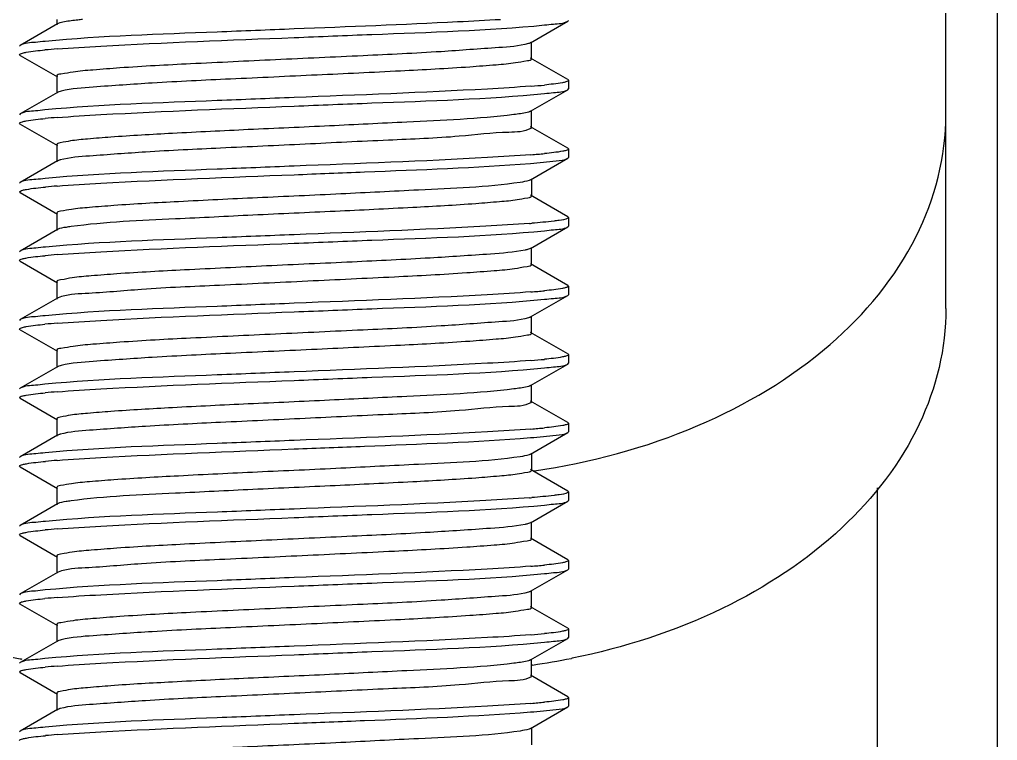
# Model space of a CAD drawing. Extents: x 27938 to 650306, y -92720 to 1524912.
# Drawn here: x 297633.7 to 297887.3, y 832833.7 to 833020.8 of the extents above; entities that cross this region are included whole.
import ezdxf

# ---------------------------------------------------------------- set-up
doc = ezdxf.new("R2010")
doc.units = 0
doc.header["$LTSCALE"] = 1000
doc.header["$MEASUREMENT"] = 0

msp = doc.modelspace()

# ---------------------------------------------------------------- linework, layer by layer
at = {"linetype": 'Continuous'}
for p, q in [((297873.98, 832996.17), (297873.98, 833339.1)), ((297887.32, 830017.12), (297887.32, 833030.77)), ((297643.38, 833020.81), (297643.38, 833019.47)), ((297766.28, 833014.8), (297775.94, 833020.39)), ((297775.94, 833020.39), (297776.11, 833020.58)), ((297643.57, 833019.7), (297633.92, 833014.11)), ((297643.79, 833019.8), (297643.57, 833019.7)), ((297633.92, 833014.11), (297633.75, 833013.91)), ((297766.47, 833010.57), (297766.47, 833015.02)), ((297633.92, 833011.49), (297633.75, 833011.69)), ((297633.92, 833011.49), (297643.57, 833005.9)), ((297775.94, 833005.21), (297766.28, 833010.8)), ((297643.38, 833006.13), (297643.38, 833001.68)), ((297775.94, 833005.21), (297776.11, 833005.01)), ((297776.11, 833005.01), (297776.11, 833002.79)), ((297766.28, 832997), (297775.94, 833002.59)), ((297775.94, 833002.59), (297776.11, 833002.79)), ((297643.57, 833001.9), (297633.92, 832996.31)), ((297633.92, 832996.31), (297633.75, 832996.12)), ((297766.28, 832997), (297766.01, 832996.88)), ((297766.47, 832992.78), (297766.47, 832997.23)), ((297873.98, 832945.84), (297873.98, 832996.17)), ((297633.92, 832993.7), (297633.75, 832993.89)), ((297633.92, 832993.7), (297643.57, 832988.11)), ((297775.94, 832987.41), (297766.28, 832993)), ((297643.38, 832988.33), (297643.38, 832983.88)), ((297775.94, 832987.41), (297776.11, 832987.22)), ((297776.11, 832987.22), (297776.11, 832984.99)), ((297766.28, 832979.21), (297775.94, 832984.8)), ((297775.94, 832984.8), (297776.11, 832984.99)), ((297643.57, 832984.11), (297633.92, 832978.52)), ((297633.92, 832978.52), (297633.75, 832978.32)), ((297766.47, 832979.43), (297766.47, 832974.98)), ((297633.92, 832975.9), (297633.75, 832976.1)), ((297633.92, 832975.9), (297643.57, 832970.31)), ((297775.94, 832969.62), (297766.28, 832975.21)), ((297643.38, 832970.54), (297643.38, 832966.09)), ((297775.94, 832969.62), (297776.11, 832969.42)), ((297776.11, 832969.42), (297776.11, 832967.2)), ((297766.28, 832961.41), (297775.94, 832967)), ((297775.94, 832967), (297776.11, 832967.2)), ((297643.57, 832966.31), (297633.92, 832960.72)), ((297633.92, 832960.72), (297633.75, 832960.53)), ((297766.47, 832957.19), (297766.47, 832961.64)), ((297633.92, 832958.11), (297633.75, 832958.3)), ((297633.92, 832958.11), (297643.57, 832952.52)), ((297775.94, 832951.82), (297766.28, 832957.41)), ((297643.38, 832952.74), (297643.38, 832948.29)), ((297775.94, 832951.82), (297776.11, 832951.63)), ((297766.28, 832943.62), (297775.94, 832949.21)), ((297775.94, 832949.21), (297776.11, 832949.4)), ((297776.11, 832951.63), (297776.11, 832949.4)), ((297643.57, 832948.52), (297633.92, 832942.93)), ((297643.79, 832948.62), (297643.57, 832948.52)), ((297633.92, 832942.93), (297633.75, 832942.73)), ((297766.47, 832939.39), (297766.47, 832943.84)), ((297633.92, 832940.31), (297633.75, 832940.51)), ((297633.92, 832940.31), (297643.57, 832934.72)), ((297775.94, 832934.03), (297766.28, 832939.62)), ((297643.38, 832934.95), (297643.38, 832930.5)), ((297775.94, 832934.03), (297776.11, 832933.83)), ((297766.28, 832925.82), (297775.94, 832931.41)), ((297775.94, 832931.41), (297776.11, 832931.61)), ((297776.11, 832933.83), (297776.11, 832931.61)), ((297643.57, 832930.72), (297633.92, 832925.13)), ((297633.92, 832925.13), (297633.75, 832924.94)), ((297766.28, 832925.82), (297766.01, 832925.7)), ((297766.47, 832921.6), (297766.47, 832926.05)), ((297633.92, 832922.52), (297633.75, 832922.71)), ((297633.92, 832922.52), (297643.57, 832916.93)), ((297775.94, 832916.23), (297766.28, 832921.82)), ((297643.38, 832917.15), (297643.38, 832912.7)), ((297775.94, 832916.23), (297776.11, 832916.04)), ((297766.28, 832908.03), (297775.94, 832913.62)), ((297775.94, 832913.62), (297776.11, 832913.81)), ((297776.11, 832916.04), (297776.11, 832913.81)), ((297643.57, 832912.93), (297633.92, 832907.34)), ((297633.92, 832907.34), (297633.75, 832907.14)), ((297766.47, 832908.25), (297766.47, 832903.8)), ((297633.92, 832904.72), (297633.75, 832904.92)), ((297633.92, 832904.72), (297643.57, 832899.13)), ((297775.94, 832898.44), (297766.28, 832904.03)), ((297767.04, 832903.68), (297767.27, 832903.72)), ((297643.38, 832899.36), (297643.38, 832894.91)), ((297775.94, 832898.44), (297776.11, 832898.24)), ((297856.18, 830600.28), (297856.18, 832899.25)), ((297775.94, 832895.82), (297776.11, 832896.02)), ((297776.11, 832898.24), (297776.11, 832896.02)), ((297643.57, 832895.13), (297633.92, 832889.54)), ((297766.28, 832890.23), (297775.94, 832895.82)), ((297633.92, 832889.54), (297633.75, 832889.35)), ((297766.47, 832886.01), (297766.47, 832890.46)), ((297633.92, 832886.93), (297633.75, 832887.12)), ((297633.92, 832886.93), (297643.57, 832881.34)), ((297775.94, 832880.64), (297766.28, 832886.23)), ((297643.38, 832881.56), (297643.38, 832877.11)), ((297775.94, 832880.64), (297776.11, 832880.45)), ((297775.94, 832878.03), (297776.11, 832878.22)), ((297776.11, 832880.45), (297776.11, 832878.22)), ((297643.57, 832877.34), (297633.92, 832871.75)), ((297643.79, 832877.44), (297643.57, 832877.34)), ((297766.28, 832872.44), (297775.94, 832878.03)), ((297633.92, 832871.75), (297633.75, 832871.55)), ((297766.47, 832868.21), (297766.47, 832872.66)), ((297633.92, 832869.13), (297633.75, 832869.33)), ((297633.92, 832869.13), (297643.57, 832863.54)), ((297775.94, 832862.85), (297766.28, 832868.44)), ((297643.38, 832863.77), (297643.38, 832859.32)), ((297775.94, 832862.85), (297776.11, 832862.65)), ((297775.94, 832860.23), (297776.11, 832860.43)), ((297776.11, 832862.65), (297776.11, 832860.43)), ((297643.57, 832859.54), (297633.92, 832853.95)), ((297766.28, 832854.64), (297775.94, 832860.23)), ((297633.92, 832853.95), (297633.75, 832853.76)), ((297634.01, 832854.83), (297633.88, 832854.86)), ((297634.25, 832854.79), (297634.01, 832854.83)), ((297634.44, 832854.75), (297634.25, 832854.79)), ((297766.28, 832854.64), (297766.01, 832854.52)), ((297766.47, 832850.42), (297766.47, 832854.87)), ((297766.76, 832853.31), (297766.54, 832853.28)), ((297777.06, 832855.07), (297776.87, 832855.04)), ((297633.92, 832851.34), (297633.75, 832851.53)), ((297633.92, 832851.34), (297643.57, 832845.75)), ((297775.94, 832845.05), (297766.28, 832850.64)), ((297643.38, 832845.97), (297643.38, 832841.52)), ((297775.94, 832845.05), (297776.11, 832844.86)), ((297775.94, 832842.44), (297776.11, 832842.63)), ((297776.11, 832844.86), (297776.11, 832842.63)), ((297643.57, 832841.75), (297633.92, 832836.16)), ((297766.28, 832836.85), (297775.94, 832842.44)), ((297633.92, 832836.16), (297633.75, 832835.96)), ((297766.47, 832837.07), (297766.47, 832832.62))]:
    msp.add_line(p, q, dxfattribs=at)
for centre, radius, start, end in [((297662.42, 832898.8), 122.63, 95.7768, 96.3311), ((297659.09, 832813.15), 200.64, 94.4561, 95.3622), ((297751.44, 833195.51), 192.58, 274.4467, 275.4882), ((297659.26, 832793.29), 202.71, 94.457, 95.331), ((297751.54, 833176.49), 191.34, 274.444, 275.509), ((297646.05, 832977.81), 6.79, 105.0931, 106.1411), ((297659.36, 832774.36), 203.86, 94.4581, 95.3147), ((297744.99, 833239.26), 272.18, 274.4234, 274.5497), ((297659.12, 832759.43), 200.98, 94.457, 95.3557), ((297751.52, 833141.13), 191.58, 274.4414, 275.5078), ((297659.09, 832741.97), 200.64, 94.4561, 95.3622), ((297751.44, 833124.33), 192.58, 274.4467, 275.4882), ((297659.26, 832722.11), 202.71, 94.457, 95.331), ((297751.54, 833105.31), 191.34, 274.444, 275.509), ((297646.05, 832906.63), 6.79, 105.0931, 106.1411), ((297659.36, 832703.18), 203.86, 94.4581, 95.3147), ((297744.99, 833168.08), 272.18, 274.4234, 274.5497), ((297659.12, 832688.25), 200.98, 94.457, 95.3557), ((297751.52, 833069.95), 191.58, 274.4414, 275.5078), ((297659.09, 832670.79), 200.64, 94.4561, 95.3622), ((297751.44, 833053.15), 192.58, 274.4467, 275.4882), ((297659.26, 832650.93), 202.71, 94.457, 95.331), ((297741.37, 833032.53), 181.01, 278.0661, 281.3111), ((297751.54, 833034.13), 191.34, 274.444, 275.509), ((297646.05, 832835.45), 6.79, 105.0931, 106.1411), ((297659.36, 832632), 203.86, 94.4581, 95.3147)]:
    msp.add_arc(centre, radius, start, end, dxfattribs=at)
for points, knots in [([(297648.9, 833020.68), (297648.29, 833020.61), (297646.59, 833020.39), (297644.84, 833020.21), (297643.79, 833019.8)], [0, 0, 0, 0, 0.350941, 1, 1, 1, 1]), ([(297758.46, 833020.77), (297754.76, 833020.55), (297736.92, 833019.61), (297719.07, 833018.92), (297704.93, 833018.36)], [0, 0, 0, 0, 0.207728, 1, 1, 1, 1]), ([(297769.86, 833019.39), (297770.63, 833019.46), (297772.64, 833019.75), (297774.83, 833019.75), (297775.94, 833020.39)], [0, 0, 0, 0, 0.378132, 1, 1, 1, 1]), ([(297704.93, 833018.36), (297698.28, 833018.09), (297676.75, 833017.18), (297655.19, 833016.54), (297640.36, 833015.14)], [0, 0, 0, 0, 0.308852, 1, 1, 1, 1]), ([(297704.93, 833016.13), (297711.65, 833016.4), (297733.29, 833017.33), (297754.98, 833017.94), (297769.86, 833019.39)], [0, 0, 0, 0, 0.310323, 1, 1, 1, 1]), ([(297640.36, 833015.14), (297639.54, 833015.06), (297637.41, 833014.76), (297635.08, 833014.78), (297633.92, 833014.11)], [0, 0, 0, 0, 0.37931, 1, 1, 1, 1]), ([(297643.5, 833013.19), (297647.27, 833013.48), (297667.74, 833014.72), (297688.22, 833015.47), (297704.93, 833016.13)], [0, 0, 0, 0, 0.18453, 1, 1, 1, 1]), ([(297634.55, 833012.11), (297634.86, 833012.19), (297636.77, 833012.57), (297638.72, 833012.76), (297640.34, 833012.91)], [0, 0, 0, 0, 0.163145, 1, 1, 1, 1]), ([(297765.72, 833014.58), (297763.24, 833013.85), (297755.58, 833013.4), (297741.33, 833012.25), (297721.99, 833011.38), (297700.32, 833010.36), (297679.34, 833009.38), (297663.44, 833008.55), (297653.47, 833007.76), (297648.04, 833007.34), (297645.48, 833006.76), (297643.38, 833006.52), (297643.38, 833006.13)], [0, 0, 0, 0, 0.063162, 0.185571, 0.350627, 0.535705, 0.715395, 0.865028, 0.921933, 0.964141, 0.990304, 1, 1, 1, 1]), ([(297766.28, 833014.8), (297766.2, 833014.75), (297766.02, 833014.67), (297765.83, 833014.61), (297765.72, 833014.58)], [0, 0, 0, 0, 0.429478, 1, 1, 1, 1]), ([(297633.75, 833011.69), (297633.75, 833011.79), (297634.08, 833011.99), (297634.35, 833012.06), (297634.55, 833012.11)], [0, 0, 0, 0, 0.315061, 1, 1, 1, 1]), ([(297766.47, 833010.57), (297766.47, 833010.19), (297764.43, 833009.94), (297761.93, 833009.38), (297756.63, 833008.95), (297746.88, 833008.18), (297731.28, 833007.36), (297710.63, 833006.38), (297689.16, 833005.39), (297669.8, 833004.49), (297655.19, 833003.43), (297647.25, 833002.88), (297644.53, 833002.23)], [0, 0, 0, 0, 0.00951, 0.035123, 0.076469, 0.132247, 0.279239, 0.456494, 0.640275, 0.805971, 0.931424, 1, 1, 1, 1]), ([(297776.11, 833005.01), (297776.11, 833004.93), (297775.84, 833004.74), (297775.6, 833004.67), (297775.42, 833004.62)], [0, 0, 0, 0, 0.322005, 1, 1, 1, 1]), ([(297766.37, 833003.51), (297762.6, 833003.22), (297742.13, 833001.98), (297721.64, 833001.23), (297704.93, 833000.56)], [0, 0, 0, 0, 0.184455, 1, 1, 1, 1]), ([(297775.42, 833004.62), (297775.14, 833004.54), (297773.3, 833004.15), (297771.43, 833003.97), (297769.86, 833003.82)], [0, 0, 0, 0, 0.159397, 1, 1, 1, 1]), ([(297769.91, 833001.6), (297770.68, 833001.67), (297772.67, 833001.96), (297774.84, 833001.96), (297775.94, 833002.59)], [0, 0, 0, 0, 0.377931, 1, 1, 1, 1]), ([(297704.93, 833000.56), (297698.27, 833000.3), (297676.74, 832999.38), (297655.17, 832998.75), (297640.34, 832997.34)], [0, 0, 0, 0, 0.308927, 1, 1, 1, 1]), ([(297644.53, 833002.23), (297644.34, 833002.18), (297644.01, 833002.09), (297643.69, 833001.97), (297643.57, 833001.9)], [0, 0, 0, 0, 0.59312, 1, 1, 1, 1]), ([(297704.93, 832998.34), (297711.66, 832998.61), (297733.32, 832999.54), (297755.03, 833000.15), (297769.91, 833001.6)], [0, 0, 0, 0, 0.310595, 1, 1, 1, 1]), ([(297640.34, 832997.34), (297639.52, 832997.27), (297637.4, 832996.97), (297635.08, 832996.99), (297633.92, 832996.31)], [0, 0, 0, 0, 0.379296, 1, 1, 1, 1]), ([(297643.51, 832995.39), (297647.28, 832995.69), (297667.74, 832996.93), (297688.23, 832997.68), (297704.93, 832998.34)], [0, 0, 0, 0, 0.184554, 1, 1, 1, 1]), ([(297634.48, 832994.3), (297634.79, 832994.38), (297636.76, 832994.78), (297638.75, 832994.97), (297640.43, 832995.13)], [0, 0, 0, 0, 0.159617, 1, 1, 1, 1]), ([(297761.9, 832996.13), (297752.69, 832995.01), (297736.73, 832994.34), (297713.79, 832993.16), (297693.52, 832992.27), (297674.64, 832991.34), (297660.65, 832990.56), (297652, 832989.85), (297647.36, 832989.44), (297645.14, 832988.94), (297643.38, 832988.67), (297643.38, 832988.33)], [0, 0, 0, 0, 0.234088, 0.402448, 0.579889, 0.745639, 0.880314, 0.930897, 0.968237, 0.991317, 1, 1, 1, 1]), ([(297766.01, 832996.88), (297765.8, 832996.8), (297764.45, 832996.44), (297763.07, 832996.27), (297761.9, 832996.13)], [0, 0, 0, 0, 0.158312, 1, 1, 1, 1]), ([(297767.27, 832903.72), (297781.76, 832905.81), (297809.22, 832913.16), (297844.14, 832933.83), (297868.02, 832962.25), (297873.98, 832985.3), (297873.98, 832996.17)], [0, 0, 0, 0, 0.287799, 0.551701, 0.78635, 1, 1, 1, 1]), ([(297633.75, 832993.89), (297633.75, 832993.98), (297634.04, 832994.18), (297634.29, 832994.25), (297634.48, 832994.3)], [0, 0, 0, 0, 0.317967, 1, 1, 1, 1]), ([(297766.29, 832992.56), (297764.64, 832991.58), (297758.06, 832991.63), (297746.05, 832990.14), (297728.29, 832989.49), (297707.7, 832988.44), (297686.7, 832987.48), (297668.04, 832986.6), (297654.22, 832985.54), (297646.76, 832985.04), (297644.28, 832984.37)], [0, 0, 0, 0, 0.046973, 0.152409, 0.303029, 0.479455, 0.658932, 0.818305, 0.937036, 1, 1, 1, 1]), ([(297766.47, 832992.78), (297766.47, 832992.74), (297766.42, 832992.64), (297766.34, 832992.59), (297766.29, 832992.56)], [0, 0, 0, 0, 0.402304, 1, 1, 1, 1]), ([(297776.11, 832987.22), (297776.11, 832987.14), (297775.86, 832986.95), (297775.63, 832986.89), (297775.47, 832986.84)], [0, 0, 0, 0, 0.324871, 1, 1, 1, 1]), ([(297766.37, 832985.72), (297762.6, 832985.42), (297742.13, 832984.18), (297721.64, 832983.43), (297704.93, 832982.77)], [0, 0, 0, 0, 0.184436, 1, 1, 1, 1]), ([(297766.27, 832983.49), (297768.49, 832983.66), (297771.64, 832984.1), (297775.04, 832984.28), (297775.94, 832984.8)], [0, 0, 0, 0, 0.683734, 1, 1, 1, 1]), ([(297775.47, 832986.84), (297775.18, 832986.75), (297773.35, 832986.36), (297771.48, 832986.18), (297769.91, 832986.03)], [0, 0, 0, 0, 0.157623, 1, 1, 1, 1]), ([(297704.93, 832982.77), (297698.29, 832982.51), (297676.79, 832981.59), (297655.25, 832980.95), (297640.43, 832979.56)], [0, 0, 0, 0, 0.308576, 1, 1, 1, 1]), ([(297644.16, 832984.33), (297644.05, 832984.3), (297643.85, 832984.24), (297643.65, 832984.15), (297643.57, 832984.11)], [0, 0, 0, 0, 0.572041, 1, 1, 1, 1]), ([(297704.93, 832980.54), (297711.02, 832980.79), (297731.47, 832981.63), (297751.94, 832982.36), (297766.27, 832983.49)], [0, 0, 0, 0, 0.297863, 1, 1, 1, 1]), ([(297640.43, 832979.56), (297639.6, 832979.48), (297637.45, 832979.18), (297635.1, 832979.2), (297633.92, 832978.52)], [0, 0, 0, 0, 0.37952, 1, 1, 1, 1]), ([(297643.51, 832977.6), (297647.28, 832977.89), (297667.74, 832979.13), (297688.23, 832979.88), (297704.93, 832980.54)], [0, 0, 0, 0, 0.184575, 1, 1, 1, 1]), ([(297634.57, 832976.53), (297634.88, 832976.61), (297636.84, 832976.99), (297638.82, 832977.18), (297640.48, 832977.34)], [0, 0, 0, 0, 0.163234, 1, 1, 1, 1]), ([(297763.54, 832978.55), (297754.84, 832977.24), (297739.28, 832976.72), (297716.59, 832975.48), (297695.8, 832974.58), (297676.2, 832973.62), (297661.57, 832972.83), (297652.48, 832972.09), (297647.58, 832971.68), (297645.26, 832971.16), (297643.38, 832970.9), (297643.38, 832970.54)], [0, 0, 0, 0, 0.218787, 0.386207, 0.566108, 0.736243, 0.875583, 0.928118, 0.966979, 0.991, 1, 1, 1, 1]), ([(297766.28, 832979.21), (297766.16, 832979.14), (297765.27, 832978.81), (297764.33, 832978.67), (297763.54, 832978.55)], [0, 0, 0, 0, 0.147905, 1, 1, 1, 1]), ([(297633.75, 832976.1), (297633.75, 832976.2), (297634.09, 832976.4), (297634.36, 832976.47), (297634.57, 832976.53)], [0, 0, 0, 0, 0.313847, 1, 1, 1, 1]), ([(297766.47, 832974.98), (297766.47, 832974.63), (297764.65, 832974.37), (297762.38, 832973.86), (297757.61, 832973.45), (297748.75, 832972.72), (297734.43, 832971.93), (297715.2, 832970.99), (297694.66, 832970.09), (297671.83, 832968.89), (297656.05, 832968.28), (297647.09, 832967.08)], [0, 0, 0, 0, 0.00884, 0.032379, 0.070466, 0.122006, 0.258971, 0.426878, 0.605536, 0.773444, 1, 1, 1, 1]), ([(297776.11, 832969.42), (297776.11, 832969.34), (297775.29, 832968.75), (297774.46, 832968.8), (297773.69, 832968.68)], [0, 0, 0, 0, 0.093121, 1, 1, 1, 1]), ([(297647.09, 832967.08), (297646.66, 832967.02), (297645.49, 832966.82), (297644.24, 832966.7), (297643.57, 832966.31)], [0, 0, 0, 0, 0.360643, 1, 1, 1, 1]), ([(297765.98, 832967.89), (297762.2, 832967.6), (297741.86, 832966.38), (297721.5, 832965.63), (297704.93, 832964.97)], [0, 0, 0, 0, 0.18595, 1, 1, 1, 1]), ([(297773.69, 832968.68), (297773.24, 832968.61), (297770.88, 832968.3), (297768.5, 832968.09), (297766.58, 832967.94)], [0, 0, 0, 0, 0.190828, 1, 1, 1, 1]), ([(297769.91, 832966.01), (297770.68, 832966.08), (297772.67, 832966.37), (297774.84, 832966.37), (297775.94, 832967)], [0, 0, 0, 0, 0.377935, 1, 1, 1, 1]), ([(297704.93, 832964.97), (297698.3, 832964.71), (297676.81, 832963.8), (297655.29, 832963.16), (297640.48, 832961.77)], [0, 0, 0, 0, 0.308379, 1, 1, 1, 1]), ([(297704.93, 832962.75), (297711.66, 832963.02), (297733.32, 832963.95), (297755.03, 832964.56), (297769.91, 832966.01)], [0, 0, 0, 0, 0.310578, 1, 1, 1, 1]), ([(297643.5, 832959.8), (297647.27, 832960.1), (297667.74, 832961.34), (297688.22, 832962.09), (297704.93, 832962.75)], [0, 0, 0, 0, 0.184524, 1, 1, 1, 1]), ([(297640.48, 832961.77), (297639.64, 832961.69), (297637.47, 832961.38), (297635.11, 832961.41), (297633.92, 832960.72)], [0, 0, 0, 0, 0.379704, 1, 1, 1, 1]), ([(297634.47, 832958.7), (297634.77, 832958.79), (297636.72, 832959.19), (297638.7, 832959.37), (297640.36, 832959.53)], [0, 0, 0, 0, 0.159226, 1, 1, 1, 1]), ([(297764.82, 832960.98), (297761.87, 832960.39), (297753.63, 832959.77), (297738.7, 832958.77), (297719.34, 832957.85), (297698.08, 832956.88), (297677.78, 832955.91), (297662.5, 832955.1), (297652.97, 832954.34), (297647.81, 832953.92), (297645.37, 832953.37), (297643.38, 832953.12), (297643.38, 832952.74)], [0, 0, 0, 0, 0.074051, 0.202548, 0.368862, 0.551322, 0.726125, 0.870472, 0.925123, 0.96561, 0.990669, 1, 1, 1, 1]), ([(297766.28, 832961.41), (297766.11, 832961.31), (297765.62, 832961.15), (297765.12, 832961.04), (297764.82, 832960.98)], [0, 0, 0, 0, 0.388593, 1, 1, 1, 1]), ([(297633.75, 832958.3), (297633.75, 832958.39), (297634.04, 832958.59), (297634.28, 832958.65), (297634.47, 832958.7)], [0, 0, 0, 0, 0.318631, 1, 1, 1, 1]), ([(297766.47, 832957.19), (297766.47, 832956.78), (297764.32, 832956.55), (297761.69, 832955.95), (297756.12, 832955.53), (297745.92, 832954.74), (297729.68, 832953.9), (297708.34, 832952.9), (297686.49, 832951.85), (297667.17, 832951.04), (297653.38, 832949.73), (297645.98, 832949.49), (297643.79, 832948.62)], [0, 0, 0, 0, 0.009911, 0.036684, 0.079861, 0.138026, 0.290611, 0.473012, 0.659513, 0.823824, 0.942824, 1, 1, 1, 1]), ([(297766.36, 832950.13), (297762.59, 832949.83), (297742.12, 832948.59), (297721.63, 832947.84), (297704.93, 832947.18)], [0, 0, 0, 0, 0.184477, 1, 1, 1, 1]), ([(297769.86, 832948.21), (297770.63, 832948.28), (297772.64, 832948.57), (297774.83, 832948.57), (297775.94, 832949.21)], [0, 0, 0, 0, 0.378132, 1, 1, 1, 1]), ([(297775.44, 832951.24), (297775.15, 832951.16), (297773.33, 832950.77), (297771.47, 832950.59), (297769.91, 832950.44)], [0, 0, 0, 0, 0.159145, 1, 1, 1, 1]), ([(297776.11, 832951.63), (297776.11, 832951.54), (297775.84, 832951.35), (297775.61, 832951.29), (297775.44, 832951.24)], [0, 0, 0, 0, 0.322656, 1, 1, 1, 1]), ([(297704.93, 832947.18), (297698.28, 832946.91), (297676.75, 832946), (297655.19, 832945.36), (297640.36, 832943.96)], [0, 0, 0, 0, 0.308852, 1, 1, 1, 1]), ([(297704.93, 832944.96), (297711.65, 832945.22), (297733.29, 832946.15), (297754.98, 832946.76), (297769.86, 832948.21)], [0, 0, 0, 0, 0.310323, 1, 1, 1, 1]), ([(297633.88, 832854.86), (297620.37, 832857.49), (297594.92, 832865.53), (297562.86, 832886.23), (297541.2, 832913.7), (297535.87, 832935.51), (297535.87, 832945.84)], [0, 0, 0, 0, 0.287138, 0.549903, 0.784677, 1, 1, 1, 1]), ([(297643.5, 832942.01), (297647.27, 832942.3), (297667.74, 832943.54), (297688.22, 832944.29), (297704.93, 832944.96)], [0, 0, 0, 0, 0.18453, 1, 1, 1, 1]), ([(297873.98, 832945.84), (297873.98, 832935.58), (297868.73, 832913.92), (297847.35, 832886.58), (297815.65, 832865.89), (297790.45, 832857.77), (297777.06, 832855.07)], [0, 0, 0, 0, 0.215545, 0.450344, 0.712967, 1, 1, 1, 1]), ([(297640.36, 832943.96), (297639.54, 832943.88), (297637.41, 832943.58), (297635.08, 832943.6), (297633.92, 832942.93)], [0, 0, 0, 0, 0.37931, 1, 1, 1, 1]), ([(297634.55, 832940.93), (297634.86, 832941.01), (297636.77, 832941.39), (297638.72, 832941.58), (297640.34, 832941.73)], [0, 0, 0, 0, 0.163145, 1, 1, 1, 1]), ([(297765.72, 832943.4), (297763.24, 832942.67), (297755.58, 832942.22), (297741.33, 832941.07), (297721.99, 832940.2), (297700.32, 832939.18), (297679.34, 832938.2), (297663.44, 832937.37), (297653.47, 832936.58), (297648.04, 832936.16), (297645.48, 832935.58), (297643.38, 832935.34), (297643.38, 832934.95)], [0, 0, 0, 0, 0.063162, 0.185571, 0.350627, 0.535705, 0.715395, 0.865028, 0.921933, 0.964141, 0.990304, 1, 1, 1, 1]), ([(297766.28, 832943.62), (297766.2, 832943.57), (297766.02, 832943.49), (297765.83, 832943.43), (297765.72, 832943.4)], [0, 0, 0, 0, 0.429478, 1, 1, 1, 1]), ([(297633.75, 832940.51), (297633.75, 832940.61), (297634.08, 832940.81), (297634.35, 832940.88), (297634.55, 832940.93)], [0, 0, 0, 0, 0.315061, 1, 1, 1, 1]), ([(297766.47, 832939.39), (297766.47, 832939.01), (297764.43, 832938.76), (297761.93, 832938.2), (297756.63, 832937.77), (297746.88, 832937), (297731.28, 832936.18), (297710.63, 832935.2), (297689.16, 832934.21), (297669.8, 832933.31), (297655.19, 832932.25), (297647.25, 832931.7), (297644.53, 832931.05)], [0, 0, 0, 0, 0.00951, 0.035123, 0.076469, 0.132247, 0.279239, 0.456494, 0.640275, 0.805971, 0.931424, 1, 1, 1, 1]), ([(297766.37, 832932.33), (297762.6, 832932.04), (297742.13, 832930.8), (297721.64, 832930.05), (297704.93, 832929.38)], [0, 0, 0, 0, 0.184455, 1, 1, 1, 1]), ([(297775.42, 832933.44), (297775.14, 832933.36), (297773.3, 832932.97), (297771.43, 832932.79), (297769.86, 832932.64)], [0, 0, 0, 0, 0.159397, 1, 1, 1, 1]), ([(297769.91, 832930.42), (297770.68, 832930.49), (297772.67, 832930.78), (297774.84, 832930.78), (297775.94, 832931.41)], [0, 0, 0, 0, 0.377931, 1, 1, 1, 1]), ([(297776.11, 832933.83), (297776.11, 832933.75), (297775.84, 832933.56), (297775.6, 832933.49), (297775.42, 832933.44)], [0, 0, 0, 0, 0.322005, 1, 1, 1, 1]), ([(297704.93, 832929.38), (297698.27, 832929.12), (297676.74, 832928.2), (297655.17, 832927.57), (297640.34, 832926.16)], [0, 0, 0, 0, 0.308927, 1, 1, 1, 1]), ([(297644.53, 832931.05), (297644.34, 832931), (297644.01, 832930.91), (297643.69, 832930.79), (297643.57, 832930.72)], [0, 0, 0, 0, 0.59312, 1, 1, 1, 1]), ([(297704.93, 832927.16), (297711.66, 832927.43), (297733.32, 832928.36), (297755.03, 832928.97), (297769.91, 832930.42)], [0, 0, 0, 0, 0.310595, 1, 1, 1, 1]), ([(297643.51, 832924.21), (297647.28, 832924.51), (297667.74, 832925.75), (297688.23, 832926.5), (297704.93, 832927.16)], [0, 0, 0, 0, 0.184554, 1, 1, 1, 1]), ([(297640.34, 832926.16), (297639.52, 832926.09), (297637.4, 832925.79), (297635.08, 832925.81), (297633.92, 832925.13)], [0, 0, 0, 0, 0.379296, 1, 1, 1, 1]), ([(297634.48, 832923.12), (297634.79, 832923.2), (297636.76, 832923.6), (297638.75, 832923.79), (297640.43, 832923.95)], [0, 0, 0, 0, 0.159617, 1, 1, 1, 1]), ([(297761.9, 832924.95), (297752.69, 832923.83), (297736.73, 832923.16), (297713.79, 832921.98), (297693.52, 832921.09), (297674.64, 832920.16), (297660.65, 832919.38), (297652, 832918.67), (297647.36, 832918.26), (297645.14, 832917.76), (297643.38, 832917.49), (297643.38, 832917.15)], [0, 0, 0, 0, 0.234088, 0.402448, 0.579889, 0.745639, 0.880314, 0.930897, 0.968237, 0.991317, 1, 1, 1, 1]), ([(297766.01, 832925.7), (297765.8, 832925.62), (297764.45, 832925.26), (297763.07, 832925.09), (297761.9, 832924.95)], [0, 0, 0, 0, 0.158312, 1, 1, 1, 1]), ([(297633.75, 832922.71), (297633.75, 832922.8), (297634.04, 832923), (297634.29, 832923.07), (297634.48, 832923.12)], [0, 0, 0, 0, 0.317967, 1, 1, 1, 1]), ([(297766.29, 832921.38), (297764.64, 832920.4), (297758.06, 832920.45), (297746.05, 832918.96), (297728.29, 832918.31), (297707.7, 832917.26), (297686.7, 832916.3), (297668.04, 832915.42), (297654.22, 832914.36), (297646.76, 832913.86), (297644.28, 832913.19)], [0, 0, 0, 0, 0.046973, 0.152409, 0.303029, 0.479455, 0.658932, 0.818305, 0.937036, 1, 1, 1, 1]), ([(297766.47, 832921.6), (297766.47, 832921.56), (297766.42, 832921.46), (297766.34, 832921.41), (297766.29, 832921.38)], [0, 0, 0, 0, 0.402304, 1, 1, 1, 1]), ([(297766.37, 832914.54), (297762.6, 832914.24), (297742.13, 832913), (297721.64, 832912.25), (297704.93, 832911.59)], [0, 0, 0, 0, 0.184436, 1, 1, 1, 1]), ([(297766.27, 832912.31), (297768.49, 832912.48), (297771.64, 832912.92), (297775.04, 832913.1), (297775.94, 832913.62)], [0, 0, 0, 0, 0.683734, 1, 1, 1, 1]), ([(297775.47, 832915.66), (297775.18, 832915.57), (297773.35, 832915.18), (297771.48, 832915), (297769.91, 832914.85)], [0, 0, 0, 0, 0.157623, 1, 1, 1, 1]), ([(297776.11, 832916.04), (297776.11, 832915.96), (297775.86, 832915.77), (297775.63, 832915.71), (297775.47, 832915.66)], [0, 0, 0, 0, 0.324871, 1, 1, 1, 1]), ([(297704.93, 832911.59), (297698.29, 832911.33), (297676.79, 832910.41), (297655.25, 832909.77), (297640.43, 832908.38)], [0, 0, 0, 0, 0.308576, 1, 1, 1, 1]), ([(297644.16, 832913.15), (297644.05, 832913.12), (297643.85, 832913.06), (297643.65, 832912.97), (297643.57, 832912.93)], [0, 0, 0, 0, 0.572041, 1, 1, 1, 1]), ([(297704.93, 832909.37), (297711.02, 832909.61), (297731.47, 832910.45), (297751.94, 832911.18), (297766.27, 832912.31)], [0, 0, 0, 0, 0.297863, 1, 1, 1, 1]), ([(297643.51, 832906.42), (297647.28, 832906.71), (297667.74, 832907.95), (297688.23, 832908.7), (297704.93, 832909.37)], [0, 0, 0, 0, 0.184575, 1, 1, 1, 1]), ([(297640.43, 832908.38), (297639.6, 832908.3), (297637.45, 832908), (297635.1, 832908.02), (297633.92, 832907.34)], [0, 0, 0, 0, 0.37952, 1, 1, 1, 1]), ([(297634.57, 832905.35), (297634.88, 832905.43), (297636.84, 832905.81), (297638.82, 832906), (297640.48, 832906.16)], [0, 0, 0, 0, 0.163234, 1, 1, 1, 1]), ([(297763.54, 832907.37), (297754.84, 832906.06), (297739.28, 832905.54), (297716.59, 832904.3), (297695.8, 832903.4), (297676.2, 832902.44), (297661.57, 832901.65), (297652.48, 832900.91), (297647.58, 832900.5), (297645.26, 832899.98), (297643.38, 832899.72), (297643.38, 832899.36)], [0, 0, 0, 0, 0.218787, 0.386207, 0.566108, 0.736243, 0.875583, 0.928118, 0.966979, 0.991, 1, 1, 1, 1]), ([(297766.28, 832908.03), (297766.16, 832907.96), (297765.27, 832907.63), (297764.33, 832907.49), (297763.54, 832907.37)], [0, 0, 0, 0, 0.147905, 1, 1, 1, 1]), ([(297633.75, 832904.92), (297633.75, 832905.02), (297634.09, 832905.22), (297634.36, 832905.29), (297634.57, 832905.35)], [0, 0, 0, 0, 0.313847, 1, 1, 1, 1]), ([(297766.47, 832903.8), (297766.47, 832903.45), (297764.65, 832903.19), (297762.38, 832902.68), (297757.61, 832902.27), (297748.75, 832901.54), (297734.43, 832900.75), (297715.2, 832899.81), (297694.66, 832898.91), (297671.83, 832897.71), (297656.05, 832897.1), (297647.09, 832895.9)], [0, 0, 0, 0, 0.00884, 0.032379, 0.070466, 0.122006, 0.258971, 0.426878, 0.605536, 0.773444, 1, 1, 1, 1]), ([(297647.09, 832895.9), (297646.66, 832895.84), (297645.49, 832895.64), (297644.24, 832895.52), (297643.57, 832895.13)], [0, 0, 0, 0, 0.360643, 1, 1, 1, 1]), ([(297765.98, 832896.71), (297762.2, 832896.42), (297741.86, 832895.2), (297721.5, 832894.45), (297704.93, 832893.79)], [0, 0, 0, 0, 0.18595, 1, 1, 1, 1]), ([(297773.69, 832897.5), (297773.24, 832897.43), (297770.88, 832897.12), (297768.5, 832896.91), (297766.58, 832896.76)], [0, 0, 0, 0, 0.190828, 1, 1, 1, 1]), ([(297776.11, 832898.24), (297776.11, 832898.16), (297775.29, 832897.57), (297774.46, 832897.62), (297773.69, 832897.5)], [0, 0, 0, 0, 0.093121, 1, 1, 1, 1]), ([(297704.93, 832893.79), (297698.3, 832893.53), (297676.81, 832892.62), (297655.29, 832891.98), (297640.48, 832890.59)], [0, 0, 0, 0, 0.308379, 1, 1, 1, 1]), ([(297704.93, 832891.57), (297711.66, 832891.84), (297733.32, 832892.77), (297755.03, 832893.38), (297769.91, 832894.83)], [0, 0, 0, 0, 0.310578, 1, 1, 1, 1]), ([(297769.91, 832894.83), (297770.68, 832894.9), (297772.67, 832895.19), (297774.84, 832895.19), (297775.94, 832895.82)], [0, 0, 0, 0, 0.377935, 1, 1, 1, 1]), ([(297643.5, 832888.62), (297647.27, 832888.92), (297667.74, 832890.16), (297688.22, 832890.91), (297704.93, 832891.57)], [0, 0, 0, 0, 0.184524, 1, 1, 1, 1]), ([(297640.48, 832890.59), (297639.64, 832890.51), (297637.47, 832890.21), (297635.11, 832890.23), (297633.92, 832889.54)], [0, 0, 0, 0, 0.379704, 1, 1, 1, 1]), ([(297634.47, 832887.52), (297634.77, 832887.61), (297636.72, 832888.01), (297638.7, 832888.19), (297640.36, 832888.35)], [0, 0, 0, 0, 0.159226, 1, 1, 1, 1]), ([(297764.82, 832889.8), (297761.87, 832889.21), (297753.63, 832888.6), (297738.7, 832887.59), (297719.34, 832886.67), (297698.08, 832885.7), (297677.78, 832884.73), (297662.5, 832883.92), (297652.97, 832883.16), (297647.81, 832882.74), (297645.37, 832882.19), (297643.38, 832881.94), (297643.38, 832881.56)], [0, 0, 0, 0, 0.074051, 0.202548, 0.368862, 0.551322, 0.726125, 0.870472, 0.925123, 0.96561, 0.990669, 1, 1, 1, 1]), ([(297766.28, 832890.23), (297766.11, 832890.13), (297765.62, 832889.97), (297765.12, 832889.86), (297764.82, 832889.8)], [0, 0, 0, 0, 0.388593, 1, 1, 1, 1]), ([(297633.75, 832887.12), (297633.75, 832887.21), (297634.04, 832887.41), (297634.28, 832887.47), (297634.47, 832887.52)], [0, 0, 0, 0, 0.318631, 1, 1, 1, 1]), ([(297766.47, 832886.01), (297766.47, 832885.6), (297764.32, 832885.37), (297761.69, 832884.77), (297756.12, 832884.35), (297745.92, 832883.56), (297729.68, 832882.72), (297708.34, 832881.72), (297686.49, 832880.67), (297667.17, 832879.86), (297653.38, 832878.55), (297645.98, 832878.31), (297643.79, 832877.44)], [0, 0, 0, 0, 0.009911, 0.036684, 0.079861, 0.138026, 0.290611, 0.473012, 0.659513, 0.823824, 0.942824, 1, 1, 1, 1]), ([(297766.36, 832878.95), (297762.59, 832878.65), (297742.12, 832877.41), (297721.63, 832876.66), (297704.93, 832876)], [0, 0, 0, 0, 0.184477, 1, 1, 1, 1]), ([(297775.44, 832880.06), (297775.15, 832879.98), (297773.33, 832879.59), (297771.47, 832879.41), (297769.91, 832879.26)], [0, 0, 0, 0, 0.159145, 1, 1, 1, 1]), ([(297776.11, 832880.45), (297776.11, 832880.36), (297775.84, 832880.17), (297775.61, 832880.11), (297775.44, 832880.06)], [0, 0, 0, 0, 0.322656, 1, 1, 1, 1]), ([(297704.93, 832876), (297698.28, 832875.73), (297676.75, 832874.82), (297655.19, 832874.18), (297640.36, 832872.78)], [0, 0, 0, 0, 0.308852, 1, 1, 1, 1]), ([(297704.93, 832873.78), (297711.65, 832874.04), (297733.29, 832874.97), (297754.98, 832875.58), (297769.86, 832877.03)], [0, 0, 0, 0, 0.310323, 1, 1, 1, 1]), ([(297769.86, 832877.03), (297770.63, 832877.1), (297772.64, 832877.39), (297774.83, 832877.39), (297775.94, 832878.03)], [0, 0, 0, 0, 0.378132, 1, 1, 1, 1]), ([(297643.5, 832870.83), (297647.27, 832871.12), (297667.74, 832872.36), (297688.22, 832873.11), (297704.93, 832873.78)], [0, 0, 0, 0, 0.18453, 1, 1, 1, 1]), ([(297640.36, 832872.78), (297639.54, 832872.7), (297637.41, 832872.4), (297635.08, 832872.42), (297633.92, 832871.75)], [0, 0, 0, 0, 0.37931, 1, 1, 1, 1]), ([(297634.55, 832869.75), (297634.86, 832869.83), (297636.77, 832870.22), (297638.72, 832870.4), (297640.34, 832870.55)], [0, 0, 0, 0, 0.163145, 1, 1, 1, 1]), ([(297765.72, 832872.22), (297763.24, 832871.49), (297755.58, 832871.04), (297741.33, 832869.89), (297721.99, 832869.02), (297700.32, 832868), (297679.34, 832867.02), (297663.44, 832866.19), (297653.47, 832865.4), (297648.04, 832864.98), (297645.48, 832864.4), (297643.38, 832864.16), (297643.38, 832863.77)], [0, 0, 0, 0, 0.063162, 0.185571, 0.350627, 0.535705, 0.715395, 0.865028, 0.921933, 0.964141, 0.990304, 1, 1, 1, 1]), ([(297766.28, 832872.44), (297766.2, 832872.39), (297766.02, 832872.31), (297765.83, 832872.25), (297765.72, 832872.22)], [0, 0, 0, 0, 0.429478, 1, 1, 1, 1]), ([(297633.75, 832869.33), (297633.75, 832869.43), (297634.08, 832869.63), (297634.35, 832869.7), (297634.55, 832869.75)], [0, 0, 0, 0, 0.315061, 1, 1, 1, 1]), ([(297766.47, 832868.21), (297766.47, 832867.83), (297764.43, 832867.58), (297761.93, 832867.02), (297756.63, 832866.59), (297746.88, 832865.82), (297731.28, 832865), (297710.63, 832864.02), (297689.16, 832863.03), (297669.8, 832862.13), (297655.19, 832861.07), (297647.25, 832860.52), (297644.53, 832859.87)], [0, 0, 0, 0, 0.00951, 0.035123, 0.076469, 0.132247, 0.279239, 0.456494, 0.640275, 0.805971, 0.931424, 1, 1, 1, 1]), ([(297766.37, 832861.15), (297762.6, 832860.86), (297742.13, 832859.62), (297721.64, 832858.87), (297704.93, 832858.2)], [0, 0, 0, 0, 0.184455, 1, 1, 1, 1]), ([(297775.42, 832862.26), (297775.14, 832862.18), (297773.3, 832861.79), (297771.43, 832861.61), (297769.86, 832861.46)], [0, 0, 0, 0, 0.159397, 1, 1, 1, 1]), ([(297776.11, 832862.65), (297776.11, 832862.57), (297775.84, 832862.38), (297775.6, 832862.31), (297775.42, 832862.26)], [0, 0, 0, 0, 0.322005, 1, 1, 1, 1]), ([(297704.93, 832858.2), (297698.27, 832857.94), (297676.74, 832857.02), (297655.17, 832856.39), (297640.34, 832854.98)], [0, 0, 0, 0, 0.308927, 1, 1, 1, 1]), ([(297644.53, 832859.87), (297644.34, 832859.82), (297644.01, 832859.73), (297643.69, 832859.61), (297643.57, 832859.54)], [0, 0, 0, 0, 0.59312, 1, 1, 1, 1]), ([(297704.93, 832855.98), (297711.66, 832856.25), (297733.32, 832857.18), (297755.03, 832857.79), (297769.91, 832859.24)], [0, 0, 0, 0, 0.310595, 1, 1, 1, 1]), ([(297769.91, 832859.24), (297770.68, 832859.31), (297772.67, 832859.6), (297774.84, 832859.6), (297775.94, 832860.23)], [0, 0, 0, 0, 0.377931, 1, 1, 1, 1]), ([(297643.51, 832853.03), (297647.28, 832853.33), (297667.74, 832854.57), (297688.23, 832855.32), (297704.93, 832855.98)], [0, 0, 0, 0, 0.184554, 1, 1, 1, 1]), ([(297640.34, 832854.98), (297639.52, 832854.91), (297637.4, 832854.61), (297635.08, 832854.63), (297633.92, 832853.95)], [0, 0, 0, 0, 0.379296, 1, 1, 1, 1]), ([(297634.48, 832851.94), (297634.79, 832852.02), (297636.76, 832852.42), (297638.75, 832852.61), (297640.43, 832852.77)], [0, 0, 0, 0, 0.159617, 1, 1, 1, 1]), ([(297761.9, 832853.77), (297752.69, 832852.65), (297736.73, 832851.98), (297713.79, 832850.8), (297693.52, 832849.91), (297674.64, 832848.98), (297660.65, 832848.2), (297652, 832847.49), (297647.36, 832847.08), (297645.14, 832846.58), (297643.38, 832846.31), (297643.38, 832845.97)], [0, 0, 0, 0, 0.234088, 0.402448, 0.579889, 0.745639, 0.880314, 0.930897, 0.968237, 0.991317, 1, 1, 1, 1]), ([(297766.01, 832854.52), (297765.8, 832854.44), (297764.45, 832854.08), (297763.07, 832853.91), (297761.9, 832853.77)], [0, 0, 0, 0, 0.158312, 1, 1, 1, 1]), ([(297633.75, 832851.53), (297633.75, 832851.62), (297634.04, 832851.82), (297634.29, 832851.89), (297634.48, 832851.94)], [0, 0, 0, 0, 0.317967, 1, 1, 1, 1]), ([(297766.47, 832850.42), (297766.47, 832850.38), (297766.42, 832850.28), (297766.34, 832850.23), (297766.29, 832850.2)], [0, 0, 0, 0, 0.402304, 1, 1, 1, 1]), ([(297766.29, 832850.2), (297764.64, 832849.22), (297758.06, 832849.27), (297746.05, 832847.78), (297728.29, 832847.13), (297707.7, 832846.08), (297686.7, 832845.12), (297668.04, 832844.24), (297654.22, 832843.18), (297646.76, 832842.68), (297644.28, 832842.01)], [0, 0, 0, 0, 0.046973, 0.152409, 0.303029, 0.479455, 0.658932, 0.818305, 0.937036, 1, 1, 1, 1]), ([(297766.37, 832843.36), (297762.6, 832843.06), (297742.13, 832841.82), (297721.64, 832841.07), (297704.93, 832840.41)], [0, 0, 0, 0, 0.184436, 1, 1, 1, 1]), ([(297775.47, 832844.48), (297775.18, 832844.39), (297773.35, 832844), (297771.48, 832843.82), (297769.91, 832843.67)], [0, 0, 0, 0, 0.157623, 1, 1, 1, 1]), ([(297776.11, 832844.86), (297776.11, 832844.78), (297775.86, 832844.59), (297775.63, 832844.53), (297775.47, 832844.48)], [0, 0, 0, 0, 0.324871, 1, 1, 1, 1]), ([(297704.93, 832840.41), (297698.29, 832840.15), (297676.79, 832839.23), (297655.25, 832838.59), (297640.43, 832837.2)], [0, 0, 0, 0, 0.308576, 1, 1, 1, 1]), ([(297644.16, 832841.97), (297644.05, 832841.94), (297643.85, 832841.88), (297643.65, 832841.79), (297643.57, 832841.75)], [0, 0, 0, 0, 0.572041, 1, 1, 1, 1]), ([(297704.93, 832838.19), (297711.02, 832838.43), (297731.47, 832839.27), (297751.94, 832840), (297766.27, 832841.13)], [0, 0, 0, 0, 0.297863, 1, 1, 1, 1]), ([(297766.27, 832841.13), (297768.49, 832841.3), (297771.64, 832841.74), (297775.04, 832841.93), (297775.94, 832842.44)], [0, 0, 0, 0, 0.683734, 1, 1, 1, 1]), ([(297643.51, 832835.24), (297647.28, 832835.53), (297667.74, 832836.77), (297688.23, 832837.52), (297704.93, 832838.19)], [0, 0, 0, 0, 0.184575, 1, 1, 1, 1]), ([(297640.43, 832837.2), (297639.6, 832837.12), (297637.45, 832836.82), (297635.1, 832836.84), (297633.92, 832836.16)], [0, 0, 0, 0, 0.37952, 1, 1, 1, 1]), ([(297763.54, 832836.19), (297754.84, 832834.88), (297739.28, 832834.36), (297716.59, 832833.12), (297695.8, 832832.22), (297676.2, 832831.26), (297661.57, 832830.47), (297652.48, 832829.73), (297647.58, 832829.32), (297645.26, 832828.8), (297643.38, 832828.54), (297643.38, 832828.18)], [0, 0, 0, 0, 0.218787, 0.386207, 0.566108, 0.736243, 0.875583, 0.928118, 0.966979, 0.991, 1, 1, 1, 1]), ([(297766.28, 832836.85), (297766.16, 832836.78), (297765.27, 832836.45), (297764.33, 832836.31), (297763.54, 832836.19)], [0, 0, 0, 0, 0.147905, 1, 1, 1, 1]), ([(297633.75, 832833.74), (297633.75, 832833.84), (297634.09, 832834.04), (297634.36, 832834.11), (297634.57, 832834.17)], [0, 0, 0, 0, 0.313847, 1, 1, 1, 1]), ([(297634.57, 832834.17), (297634.88, 832834.25), (297636.84, 832834.63), (297638.82, 832834.82), (297640.48, 832834.98)], [0, 0, 0, 0, 0.163234, 1, 1, 1, 1])]:
    msp.add_open_spline(points, degree=3, knots=knots, dxfattribs=at)

doc.saveas('drawing.dxf')
